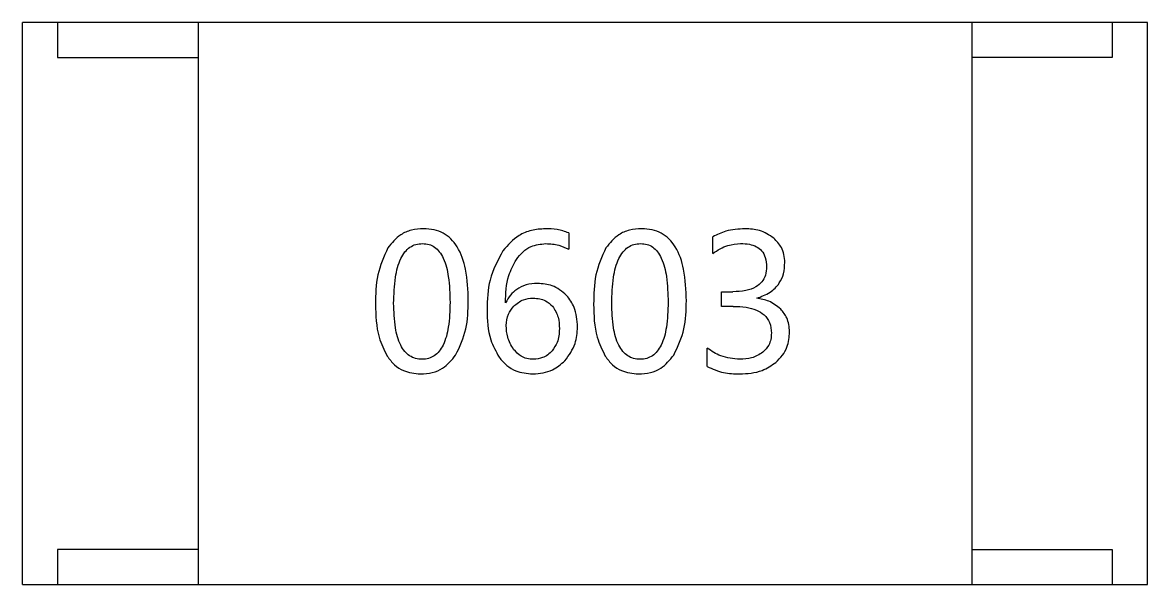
# Model space of a CAD drawing. Header units: millimetres. Extents: x 46.9 to 121.6, y 35.9 to 78.2.
# Drawn here: x 66.268 to 67.868, y 45.625 to 46.425 of the extents above; entities that cross this region are included whole.
import ezdxf

# ---------------------------------------------------------------- set-up
doc = ezdxf.new("R2010")
doc.units = ezdxf.units.MM

msp = doc.modelspace()

# ---------------------------------------------------------------- linework, layer by layer
at = {"color": 7, "linetype": 'Continuous', "lineweight": 25}
for p, q in [((67.8676, 46.4249), (66.2676, 46.4249)), ((66.2676, 45.6249), (66.2676, 46.4249)), ((66.3176, 46.4249), (66.3176, 46.3749)), ((66.5176, 46.4249), (66.5176, 45.6249)), ((67.6176, 46.4249), (67.6176, 45.6249)), ((67.8176, 46.4249), (67.8176, 46.3749)), ((67.8676, 45.6249), (67.8676, 46.4249)), ((66.3176, 46.3749), (66.5176, 46.3749)), ((67.8176, 46.3749), (67.6176, 46.3749)), ((67.0445, 46.1255), (67.0445, 46.1022)), ((67.2494, 46.096), (67.2494, 46.1199)), ((67.2618, 46.0417), (67.2777, 46.0417)), ((67.2618, 46.0208), (67.2618, 46.0417)), ((67.2784, 46.0208), (67.2618, 46.0208)), ((67.2416, 45.9352), (67.2416, 45.9614)), ((66.3176, 45.6749), (66.3176, 45.6249)), ((66.5176, 45.6749), (66.3176, 45.6749)), ((67.6176, 45.6749), (67.8176, 45.6749)), ((67.8176, 45.6749), (67.8176, 45.6249)), ((66.2676, 45.6249), (67.8676, 45.6249))]:
    msp.add_line(p, q, dxfattribs=at)
for points, knots in [([(66.8382, 46.1313), (66.8323, 46.1309), (66.821, 46.1302), (66.8019, 46.1222), (66.7929, 46.111), (66.7872, 46.1041)], [0, 0, 0, 0, 0.292157, 0.563194, 1, 1, 1, 1]), ([(66.9017, 46.0288), (66.9012, 46.0438), (66.9003, 46.0702), (66.8903, 46.1006), (66.8775, 46.1171), (66.8662, 46.1255), (66.8528, 46.1305), (66.8432, 46.131), (66.8382, 46.1313)], [0, 0, 0, 0, 0.331386, 0.583053, 0.688634, 0.788355, 0.889745, 1, 1, 1, 1]), ([(67.011, 46.1313), (67.0044, 46.1308), (66.9915, 46.13), (66.9693, 46.1207), (66.958, 46.108), (66.951, 46.1)], [0, 0, 0, 0, 0.283019, 0.553043, 1, 1, 1, 1]), ([(67.0445, 46.1255), (67.039, 46.1273), (67.0282, 46.131), (67.0167, 46.1312), (67.011, 46.1313)], [0, 0, 0, 0, 0.502037, 1, 1, 1, 1]), ([(67.1483, 46.1313), (67.1424, 46.1309), (67.1311, 46.1302), (67.1121, 46.1222), (67.103, 46.111), (67.0974, 46.1041)], [0, 0, 0, 0, 0.292157, 0.563194, 1, 1, 1, 1]), ([(67.2118, 46.0288), (67.2113, 46.0438), (67.2104, 46.0702), (67.2005, 46.1006), (67.1877, 46.1171), (67.1763, 46.1255), (67.1629, 46.1305), (67.1533, 46.131), (67.1483, 46.1313)], [0, 0, 0, 0, 0.331386, 0.583053, 0.688634, 0.788355, 0.889745, 1, 1, 1, 1]), ([(67.2952, 46.1313), (67.2859, 46.1308), (67.2699, 46.1299), (67.2555, 46.1229), (67.2494, 46.1199)], [0, 0, 0, 0, 0.578828, 1, 1, 1, 1]), ([(67.3363, 46.1179), (67.3297, 46.1222), (67.3171, 46.1303), (67.3023, 46.131), (67.2952, 46.1313)], [0, 0, 0, 0, 0.5281859, 1, 1, 1, 1]), ([(67.3518, 46.0833), (67.3516, 46.087), (67.3511, 46.0944), (67.3467, 46.1069), (67.3402, 46.1137), (67.3363, 46.1179)], [0, 0, 0, 0, 0.290961, 0.564442, 1, 1, 1, 1]), ([(66.7872, 46.1041), (66.7816, 46.0914), (66.7703, 46.0659), (66.7699, 46.0381), (66.7697, 46.024)], [0, 0, 0, 0, 0.495858, 1, 1, 1, 1]), ([(66.7955, 46.0252), (66.7959, 46.0376), (66.7965, 46.0593), (66.8027, 46.0842), (66.811, 46.0982), (66.8183, 46.1052), (66.8271, 46.1096), (66.8335, 46.11), (66.8367, 46.1102)], [0, 0, 0, 0, 0.356233, 0.620692, 0.725417, 0.818211, 0.906806, 1, 1, 1, 1]), ([(66.8367, 46.1102), (66.8398, 46.11), (66.8459, 46.1096), (66.8542, 46.1053), (66.8611, 46.0984), (66.869, 46.0846), (66.8748, 46.06), (66.8754, 46.0387), (66.8757, 46.0264)], [0, 0, 0, 0, 0.090375, 0.177015, 0.268909, 0.373686, 0.64023, 1, 1, 1, 1]), ([(66.951, 46.1), (66.9437, 46.0864), (66.9296, 46.0602), (66.9287, 46.0304), (66.9283, 46.016)], [0, 0, 0, 0, 0.517188, 1, 1, 1, 1]), ([(66.9701, 46.0877), (66.9731, 46.0914), (66.9789, 46.0987), (66.9929, 46.1082), (67.0046, 46.1094), (67.0118, 46.1102)], [0, 0, 0, 0, 0.294179, 0.566677, 1, 1, 1, 1]), ([(67.0118, 46.1102), (67.0181, 46.1098), (67.0295, 46.109), (67.0399, 46.1043), (67.0445, 46.1022)], [0, 0, 0, 0, 0.554989, 1, 1, 1, 1]), ([(67.0974, 46.1041), (67.0918, 46.0914), (67.0805, 46.0659), (67.0801, 46.0381), (67.0799, 46.024)], [0, 0, 0, 0, 0.495858, 1, 1, 1, 1]), ([(67.1057, 46.0252), (67.106, 46.0376), (67.1066, 46.0593), (67.1128, 46.0842), (67.1211, 46.0982), (67.1284, 46.1052), (67.1372, 46.1096), (67.1436, 46.11), (67.1469, 46.1102)], [0, 0, 0, 0, 0.3562332, 0.6206922, 0.725417, 0.8182114, 0.9068058, 1, 1, 1, 1]), ([(67.1469, 46.1102), (67.15, 46.11), (67.156, 46.1096), (67.1644, 46.1053), (67.1712, 46.0984), (67.1791, 46.0846), (67.185, 46.06), (67.1855, 46.0387), (67.1859, 46.0264)], [0, 0, 0, 0, 0.090375, 0.177015, 0.268909, 0.373686, 0.64023, 1, 1, 1, 1]), ([(67.2494, 46.096), (67.2563, 46.1006), (67.2685, 46.1086), (67.2829, 46.1097), (67.289, 46.1102)], [0, 0, 0, 0, 0.571987, 1, 1, 1, 1]), ([(67.289, 46.1102), (67.2932, 46.1101), (67.3009, 46.1098), (67.3113, 46.1063), (67.3196, 46.1), (67.3251, 46.0898), (67.3256, 46.0817), (67.3258, 46.0773)], [0, 0, 0, 0, 0.2218518, 0.4076024, 0.5726415, 0.7691516, 1, 1, 1, 1]), ([(66.9547, 46.0259), (66.955, 46.0391), (66.9555, 46.061), (66.966, 46.0801), (66.9701, 46.0877)], [0, 0, 0, 0, 0.603654, 1, 1, 1, 1]), ([(67.3118, 46.0323), (67.3184, 46.0347), (67.3309, 46.0393), (67.3441, 46.0524), (67.3509, 46.0677), (67.3515, 46.0779), (67.3518, 46.0833)], [0, 0, 0, 0, 0.301879, 0.564483, 0.770914, 1, 1, 1, 1]), ([(67.3258, 46.0773), (67.3256, 46.0732), (67.3251, 46.0655), (67.3196, 46.0551), (67.3099, 46.0472), (67.2953, 46.0424), (67.284, 46.0419), (67.2777, 46.0417)], [0, 0, 0, 0, 0.1790574, 0.3382508, 0.4999453, 0.7220862, 1, 1, 1, 1]), ([(67.0001, 46.0534), (66.9946, 46.0531), (66.9842, 46.0524), (66.9709, 46.0459), (66.9611, 46.0368), (66.9569, 46.0297), (66.9547, 46.0259)], [0, 0, 0, 0, 0.290752, 0.557527, 0.769999, 1, 1, 1, 1]), ([(67.0415, 46.0365), (67.035, 46.0419), (67.0229, 46.052), (67.0073, 46.053), (67.0001, 46.0534)], [0, 0, 0, 0, 0.539829, 1, 1, 1, 1]), ([(66.9662, 46.0209), (66.9706, 46.0246), (66.9786, 46.0315), (66.9891, 46.0322), (66.9939, 46.0325)], [0, 0, 0, 0, 0.545202, 1, 1, 1, 1]), ([(66.9939, 46.0325), (66.997, 46.0324), (67.003, 46.032), (67.013, 46.0289), (67.0183, 46.024), (67.0215, 46.021)], [0, 0, 0, 0, 0.305479, 0.583234, 1, 1, 1, 1]), ([(67.057, 45.9916), (67.0564, 46.0012), (67.0553, 46.0178), (67.0455, 46.031), (67.0415, 46.0365)], [0, 0, 0, 0, 0.583943, 1, 1, 1, 1]), ([(67.346, 46.0169), (67.3406, 46.0212), (67.3305, 46.0293), (67.3177, 46.0313), (67.3118, 46.0323)], [0, 0, 0, 0, 0.533051, 1, 1, 1, 1]), ([(66.7697, 46.024), (66.7701, 46.0079), (66.7707, 45.9819), (66.782, 45.9588), (66.7864, 45.95)], [0, 0, 0, 0, 0.619316, 1, 1, 1, 1]), ([(66.836, 45.9455), (66.8328, 45.9457), (66.8265, 45.9461), (66.8179, 45.9501), (66.8107, 45.9567), (66.8026, 45.9697), (66.7965, 45.9932), (66.7959, 46.0135), (66.7955, 46.0252)], [0, 0, 0, 0, 0.09633, 0.187172, 0.281033, 0.385705, 0.647712, 1, 1, 1, 1]), ([(66.8757, 46.0264), (66.8754, 46.0146), (66.8748, 45.994), (66.8688, 45.9702), (66.8608, 45.9569), (66.8537, 45.9502), (66.8452, 45.9461), (66.8391, 45.9457), (66.836, 45.9455)], [0, 0, 0, 0, 0.355119, 0.618941, 0.723701, 0.816835, 0.906046, 1, 1, 1, 1]), ([(66.8837, 45.9513), (66.8895, 45.9636), (66.9009, 45.9881), (66.9014, 46.0152), (66.9017, 46.0288)], [0, 0, 0, 0, 0.499978, 1, 1, 1, 1]), ([(66.9557, 45.9934), (66.9562, 45.9991), (66.9572, 46.0093), (66.9634, 46.0174), (66.9662, 46.0209)], [0, 0, 0, 0, 0.55897, 1, 1, 1, 1]), ([(67.0215, 46.021), (67.0246, 46.0159), (67.0307, 46.006), (67.0311, 45.9945), (67.0313, 45.9889)], [0, 0, 0, 0, 0.517661, 1, 1, 1, 1]), ([(67.0799, 46.024), (67.0802, 46.0079), (67.0808, 45.9819), (67.0922, 45.9588), (67.0965, 45.95)], [0, 0, 0, 0, 0.619316, 1, 1, 1, 1]), ([(67.1461, 45.9455), (67.1429, 45.9457), (67.1367, 45.9461), (67.128, 45.9501), (67.1209, 45.9567), (67.1127, 45.9697), (67.1066, 45.9932), (67.106, 46.0135), (67.1057, 46.0252)], [0, 0, 0, 0, 0.09633, 0.187172, 0.281033, 0.385705, 0.647712, 1, 1, 1, 1]), ([(67.1859, 46.0264), (67.1855, 46.0146), (67.185, 45.994), (67.1789, 45.9702), (67.1709, 45.9569), (67.1639, 45.9502), (67.1554, 45.9461), (67.1492, 45.9457), (67.1461, 45.9455)], [0, 0, 0, 0, 0.355119, 0.61894, 0.7237, 0.816835, 0.906046, 1, 1, 1, 1]), ([(67.1939, 45.9513), (67.1996, 45.9636), (67.2111, 45.9881), (67.2116, 46.0152), (67.2118, 46.0288)], [0, 0, 0, 0, 0.499978, 1, 1, 1, 1]), ([(67.2784, 46.0208), (67.2846, 46.0206), (67.2958, 46.0202), (67.3109, 46.0164), (67.3231, 46.0094), (67.3316, 45.9976), (67.3324, 45.9879), (67.3328, 45.9828)], [0, 0, 0, 0, 0.245389, 0.447067, 0.616197, 0.798815, 1, 1, 1, 1]), ([(67.3586, 45.9846), (67.358, 45.9915), (67.3569, 46.0035), (67.3493, 46.0129), (67.346, 46.0169)], [0, 0, 0, 0, 0.56689, 1, 1, 1, 1]), ([(66.9283, 46.016), (66.9287, 46.0013), (66.9295, 45.9773), (66.9411, 45.9565), (66.9456, 45.9483)], [0, 0, 0, 0, 0.61021, 1, 1, 1, 1]), ([(66.9661, 45.9595), (66.9627, 45.9652), (66.9566, 45.9757), (66.9559, 45.9878), (66.9557, 45.9934)], [0, 0, 0, 0, 0.541915, 1, 1, 1, 1]), ([(67.0313, 45.9889), (67.0309, 45.9822), (67.0301, 45.9708), (67.0237, 45.9615), (67.021, 45.9576)], [0, 0, 0, 0, 0.58411, 1, 1, 1, 1]), ([(67.0391, 45.9434), (67.0448, 45.9512), (67.0554, 45.9656), (67.0565, 45.9834), (67.057, 45.9916)], [0, 0, 0, 0, 0.540462, 1, 1, 1, 1]), ([(67.3392, 45.9411), (67.3424, 45.9443), (67.3489, 45.9506), (67.3569, 45.9653), (67.358, 45.9772), (67.3586, 45.9846)], [0, 0, 0, 0, 0.279307, 0.550198, 1, 1, 1, 1]), ([(67.3328, 45.9828), (67.3326, 45.9798), (67.3323, 45.9739), (67.3288, 45.964), (67.3238, 45.9588), (67.3207, 45.9556)], [0, 0, 0, 0, 0.295264, 0.570538, 1, 1, 1, 1]), ([(66.9941, 45.9455), (66.991, 45.9457), (66.985, 45.9461), (66.9746, 45.9502), (66.9694, 45.956), (66.9661, 45.9595)], [0, 0, 0, 0, 0.286425, 0.55783, 1, 1, 1, 1]), ([(67.021, 45.9576), (67.019, 45.9556), (67.015, 45.9515), (67.006, 45.9466), (66.9987, 45.9459), (66.9941, 45.9455)], [0, 0, 0, 0, 0.283818, 0.555324, 1, 1, 1, 1]), ([(67.288, 45.9455), (67.2786, 45.9463), (67.2618, 45.9478), (67.2478, 45.9572), (67.2416, 45.9614)], [0, 0, 0, 0, 0.55816, 1, 1, 1, 1]), ([(67.3207, 45.9556), (67.3154, 45.9523), (67.3054, 45.9462), (67.2936, 45.9457), (67.288, 45.9455)], [0, 0, 0, 0, 0.522117, 1, 1, 1, 1]), ([(66.7864, 45.95), (66.7896, 45.9457), (66.7959, 45.9373), (66.8119, 45.9268), (66.8253, 45.9254), (66.8336, 45.9246)], [0, 0, 0, 0, 0.28823, 0.55782, 1, 1, 1, 1]), ([(66.8336, 45.9246), (66.8393, 45.9249), (66.8503, 45.9257), (66.869, 45.9335), (66.8781, 45.9445), (66.8837, 45.9513)], [0, 0, 0, 0, 0.288391, 0.55882, 1, 1, 1, 1]), ([(66.9456, 45.9483), (66.949, 45.9443), (66.9556, 45.9364), (66.9718, 45.9266), (66.9851, 45.9254), (66.9935, 45.9246)], [0, 0, 0, 0, 0.28371, 0.553416, 1, 1, 1, 1]), ([(66.9935, 45.9246), (67.0033, 45.9255), (67.0206, 45.9271), (67.0335, 45.9385), (67.0391, 45.9434)], [0, 0, 0, 0, 0.566262, 1, 1, 1, 1]), ([(67.0965, 45.95), (67.0997, 45.9457), (67.106, 45.9373), (67.122, 45.9268), (67.1354, 45.9254), (67.1438, 45.9246)], [0, 0, 0, 0, 0.28823, 0.55782, 1, 1, 1, 1]), ([(67.1438, 45.9246), (67.1495, 45.9249), (67.1605, 45.9257), (67.1792, 45.9335), (67.1882, 45.9445), (67.1939, 45.9513)], [0, 0, 0, 0, 0.2883908, 0.5588198, 1, 1, 1, 1]), ([(67.2875, 45.9246), (67.2986, 45.9252), (67.3174, 45.9262), (67.3328, 45.9368), (67.3392, 45.9411)], [0, 0, 0, 0, 0.58927, 1, 1, 1, 1]), ([(67.2416, 45.9352), (67.2492, 45.9318), (67.2638, 45.9252), (67.2797, 45.9248), (67.2875, 45.9246)], [0, 0, 0, 0, 0.515881, 1, 1, 1, 1])]:
    msp.add_open_spline(points, degree=3, knots=knots, dxfattribs=at)

doc.saveas('drawing.dxf')
